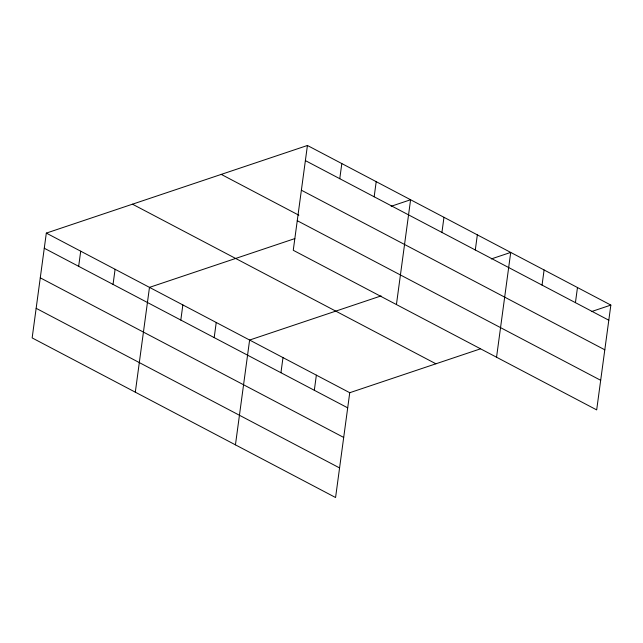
<?xml version="1.0" encoding="UTF-8"?>
<svg xmlns="http://www.w3.org/2000/svg" width="643" height="643" viewBox="0 0 643 643"><rect width="100%" height="100%" fill="white"/><g stroke="black" fill="none" stroke-linecap="round" stroke-linejoin="round"><path stroke-width="0.96" d="M307.426 145.479L293.256 250.288L596.68 409.896L610.85 305.087L307.426 145.479L46.32 233.104L32.15 337.913L335.574 497.521L349.744 392.712L480.297 348.9M78.663 266.323L80.705 251.196M113.047 284.415L115.097 269.28M135.311 392.182L149.481 287.373L294.832 238.593M180.812 320.061L182.861 304.927M214.191 337.615L216.233 322.489M235.442 444.852L249.613 340.043L381.09 295.917M280.943 372.731L282.992 357.596M339.769 178.698L341.819 163.571M314.323 390.285L316.364 375.158M374.162 196.79L376.203 181.656M396.426 304.557L410.596 199.748L391.137 206.274M441.926 232.428L443.967 217.302M475.298 249.99L477.347 234.856M496.549 357.227L510.719 252.418L491.268 258.944M542.049 285.098L544.099 269.972M575.429 302.66L577.47 287.534M591.391 311.614L610.85 305.087M305.385 160.605L608.808 320.214M301.382 190.199L604.806 349.808M221.264 174.398L298.858 215.212M297.259 220.694L600.683 380.302M132.49 204.193L435.906 363.793M46.32 233.104L349.744 392.712M44.279 248.238L347.694 407.839M40.276 277.832L343.692 437.433M36.153 308.319L339.568 467.927"/></g></svg>
